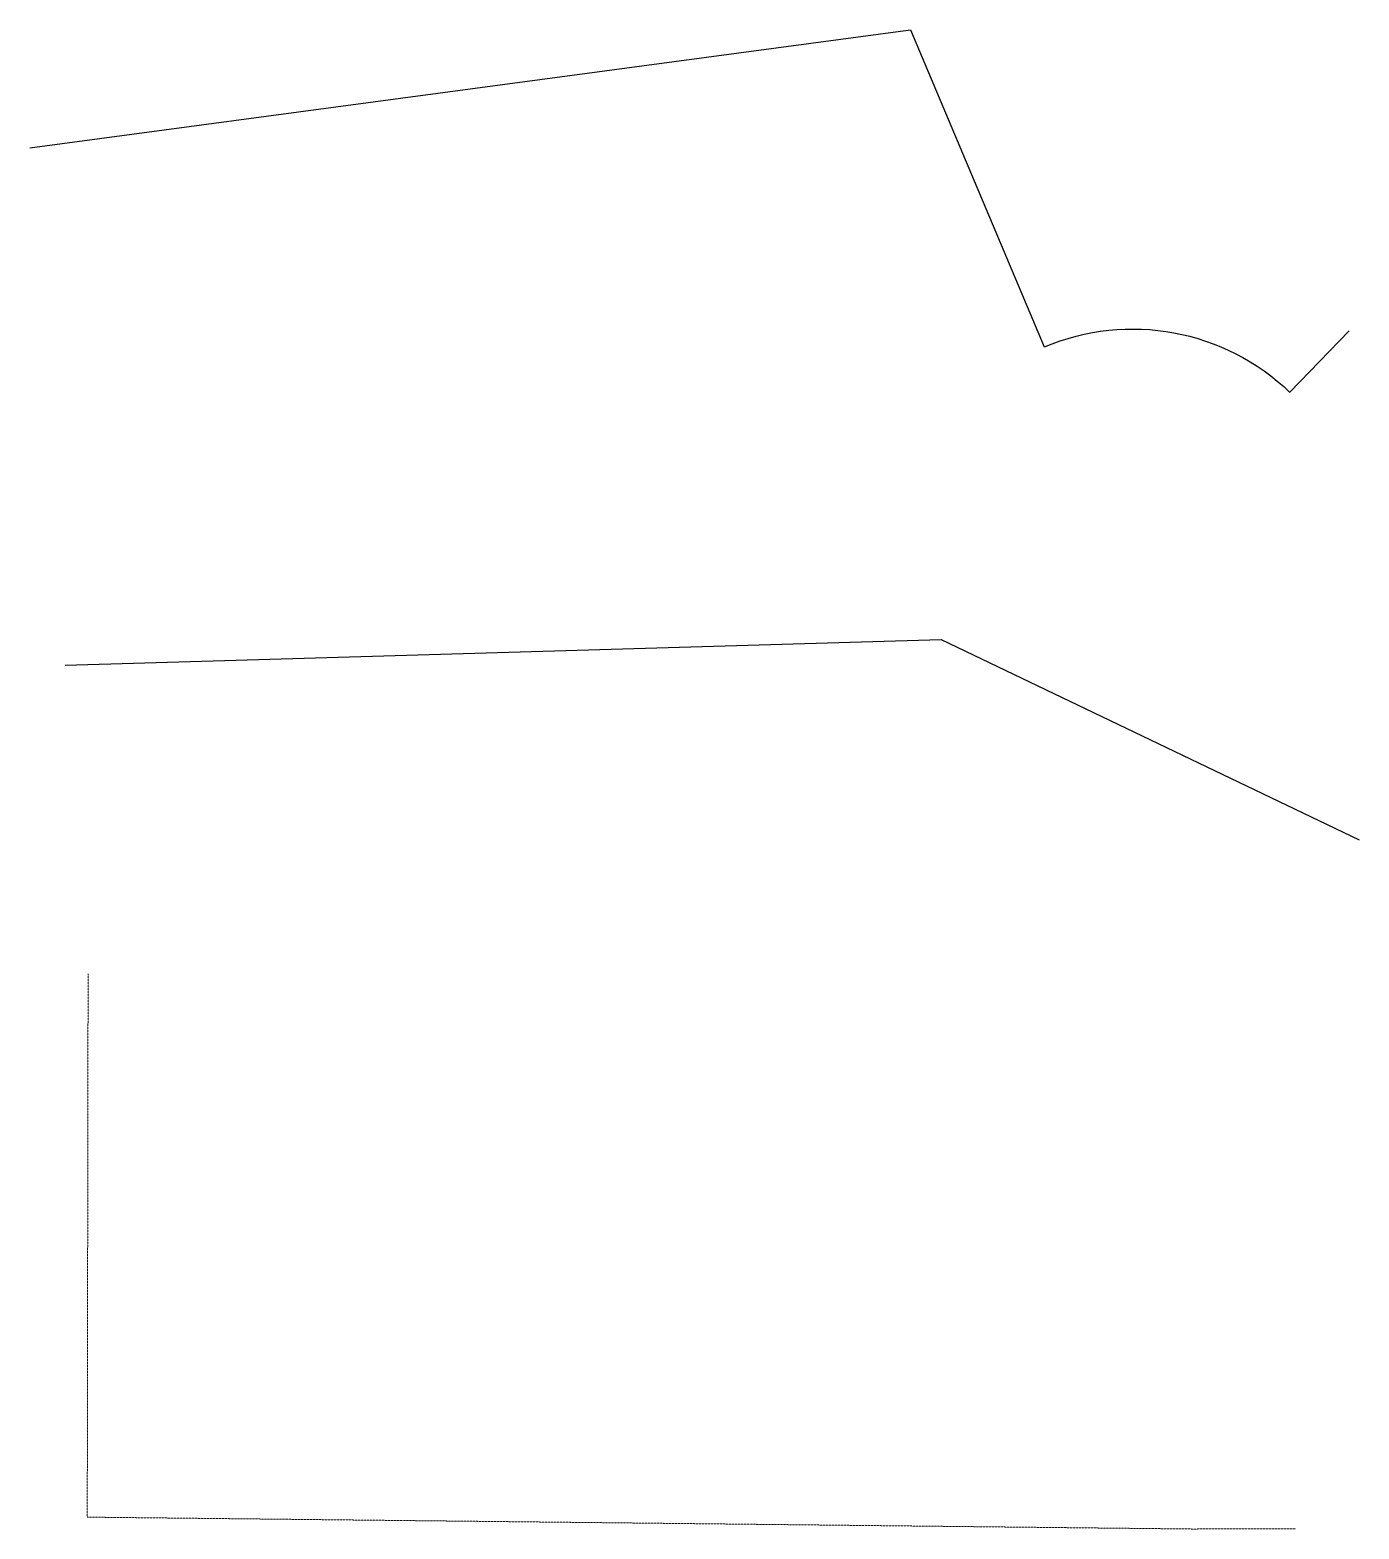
# Model space of a CAD drawing. Header units: metres. Extents: x 0 to 41202, y -42819 to 3648.
import ezdxf

# ---------------------------------------------------------------- set-up
doc = ezdxf.new("R2010")
doc.units = ezdxf.units.M
doc.linetypes.add('Feeder', pattern=[3, 1, -0.5, 1, -0.5])
doc.layers.add('Default', color=7, linetype='Continuous', true_color=0x000000)
doc.layers.add('MSH_signalisation-horizontale', color=7, linetype='Continuous', lineweight=9, true_color=0x000000)

msp = doc.modelspace()

# ---------------------------------------------------------------- linework, layer by layer
at = {"layer": 'Default'}
for points in [[(0, 0), (27294, 3648), (31446, -6176)], [(39060, -7584), (40896, -5675)], [(1090, -16046), (28245, -15247), (41202, -21459)]]:
    msp.add_lwpolyline(points, dxfattribs=at)
at = {"layer": 'Default', "extrusion": (0, 0, -1)}
msp.add_arc((-34185, -12656), 7035, 67.0886, 133.8693, dxfattribs=at)
at = {"layer": 'MSH_signalisation-horizontale', "linetype": 'Feeder'}
msp.add_lwpolyline([(39230, -42810), (36038, -42819), (1776, -42451), (1801, -25614)], dxfattribs=at)

doc.saveas('drawing.dxf')
